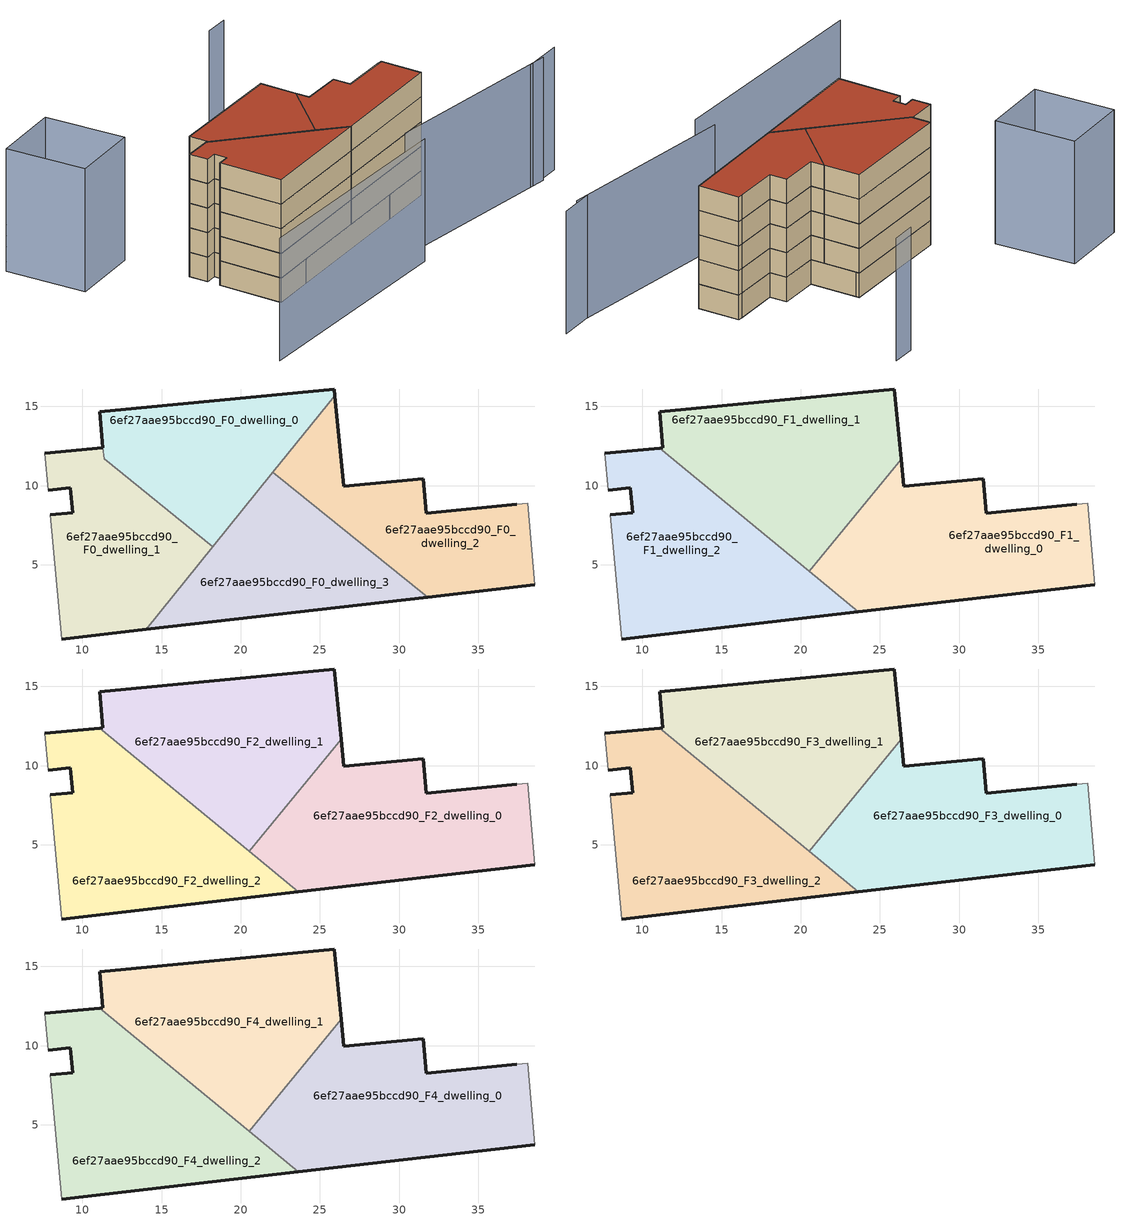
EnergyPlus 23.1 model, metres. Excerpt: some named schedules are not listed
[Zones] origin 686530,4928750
6ef27aae95bccd90_F0_dwelling_0
 floor ground (EU_floor_Construction): 18.24,6.14 25.94,15.69 25.9,16.1 11.07,14.66 11.36,11.68 z0
 wall outside (EU_wall_Construction): 11.29,12.39 11.07,14.66 25.9,16.1 25.94,15.69 z0:3
 wall to 6ef27aae95bccd90_F0_dwelling_1 (EU_wall_Construction): 18.24,6.14 11.36,11.68 11.29,12.38 z0:3
 wall to 6ef27aae95bccd90_F0_dwelling_2 (EU_wall_Construction): 25.94,15.69 22.02,10.83 z0:3
 wall to 6ef27aae95bccd90_F0_dwelling_3 (EU_wall_Construction): 22.02,10.83 18.24,6.14 z0:3
6ef27aae95bccd90_F0_dwelling_1
 floor ground (EU_floor_Construction): 14.04,0.93 18.24,6.14 11.36,11.68 11.29,12.38 7.61,12.04 7.82,9.71 9.21,9.86 9.38,8.29 7.97,8.15 8.67,0.31 z0
 wall outside (EU_wall_Construction): 7.61,12.04 11.29,12.38 / 14.04,0.93 8.67,0.31 / 7.97,8.15 9.38,8.29 9.21,9.86 7.82,9.71 z0:3
 wall adiabatic (EU_wall_Construction): 7.82,9.71 7.61,12.04 / 8.67,0.31 7.97,8.15 z0:3
 wall to 6ef27aae95bccd90_F0_dwelling_3 (EU_wall_Construction): 18.24,6.14 14.04,0.93 z0:3
6ef27aae95bccd90_F0_dwelling_2
 floor ground (EU_floor_Construction): 38.57,3.73 38.11,8.87 37.43,8.81 31.72,8.26 31.51,10.43 26.5,9.95 25.94,15.69 22.02,10.83 31.79,2.95 z0
 wall outside (EU_wall_Construction): 38.57,3.73 31.79,2.95 / 25.94,15.69 26.5,9.95 31.51,10.43 31.72,8.26 37.43,8.81 z0:3
 wall adiabatic (EU_wall_Construction): 37.43,8.81 38.11,8.87 38.57,3.73 z0:3
 wall to 6ef27aae95bccd90_F0_dwelling_3 (EU_wall_Construction): 31.79,2.95 22.02,10.83 z0:3
 ceiling adiabatic (EU_roof_Construction): 25.94,15.69 26.34,11.66 24.21,9.07 22.02,10.83 z3
6ef27aae95bccd90_F0_dwelling_3
 floor ground (EU_floor_Construction): 31.79,2.95 22.02,10.83 14.04,0.93 z0
 wall outside (EU_wall_Construction): 31.79,2.95 14.04,0.93 z0:3
 ceiling adiabatic (EU_roof_Construction): 31.79,2.95 14.04,0.93 22.02,10.83 z3
6ef27aae95bccd90_F1_dwelling_0
 floor to 6ef27aae95bccd90_F0_dwelling_2 (EU_floor_Construction): 38.57,3.73 38.11,8.87 37.43,8.81 31.72,8.26 31.51,10.43 26.5,9.95 26.34,11.66 24.21,9.07 31.79,2.95 z3
 floor adiabatic (EU_floor_Construction): 31.79,2.95 24.21,9.07 20.52,4.59 23.64,2.02 z3
 wall outside (EU_wall_Construction): 38.57,3.73 23.64,2.02 / 26.34,11.66 26.5,9.95 31.51,10.43 31.72,8.26 37.43,8.81 z3:6
 wall adiabatic (EU_wall_Construction): 37.43,8.81 38.11,8.87 38.57,3.73 z3:6
 wall to 6ef27aae95bccd90_F1_dwelling_1 (EU_wall_Construction): 20.52,4.59 26.34,11.66 z3:6
 wall to 6ef27aae95bccd90_F1_dwelling_2 (EU_wall_Construction): 23.64,2.02 20.52,4.59 z3:6
6ef27aae95bccd90_F1_dwelling_1
 floor to 6ef27aae95bccd90_F0_dwelling_0 (EU_floor_Construction): 18.4,6.34 25.94,15.69 25.9,16.1 11.07,14.66 11.29,12.38 11.31,12.18 z3
 floor adiabatic (EU_floor_Construction): 20.52,4.59 26.34,11.66 25.9,16.1 25.94,15.69 18.4,6.34 z3
 floor to 6ef27aae95bccd90_F0_dwelling_1 (EU_floor_Construction): 11.31,12.18 11.29,12.38 11.09,12.37 z3
 wall outside (EU_wall_Construction): 11.09,12.37 11.29,12.38 11.07,14.66 25.9,16.1 26.34,11.66 z3:6
 wall to 6ef27aae95bccd90_F1_dwelling_2 (EU_wall_Construction): 20.52,4.6 11.09,12.37 z3:6
6ef27aae95bccd90_F1_dwelling_2
 floor to 6ef27aae95bccd90_F0_dwelling_1 (EU_floor_Construction): 14.04,0.93 18.24,6.14 11.36,11.68 11.31,12.18 11.09,12.37 7.61,12.04 7.82,9.71 9.21,9.86 9.38,8.29 7.97,8.15 8.67,0.31 z3
 floor to 6ef27aae95bccd90_F0_dwelling_0 (EU_floor_Construction): 18.24,6.14 18.4,6.34 11.31,12.18 11.36,11.68 z3
 floor adiabatic (EU_floor_Construction): 23.64,2.02 18.4,6.34 14.04,0.93 z3
 wall outside (EU_wall_Construction): 7.61,12.04 11.09,12.37 / 23.64,2.02 8.67,0.31 / 7.97,8.15 9.38,8.29 9.21,9.86 7.82,9.71 z3:6
 wall adiabatic (EU_wall_Construction): 7.82,9.71 7.61,12.04 / 8.67,0.31 7.97,8.15 z3:6
6ef27aae95bccd90_F2_dwelling_0
 floor to 6ef27aae95bccd90_F1_dwelling_0 (EU_floor_Construction): 38.57,3.73 38.11,8.87 37.43,8.81 31.72,8.26 31.51,10.43 26.5,9.95 26.34,11.66 20.52,4.59 23.64,2.02 z6
 wall outside (EU_wall_Construction): 38.57,3.73 23.64,2.02 / 26.34,11.66 26.5,9.95 31.51,10.43 31.72,8.26 37.43,8.81 z6:9
 wall adiabatic (EU_wall_Construction): 37.43,8.81 38.11,8.87 38.57,3.73 z6:9
 wall to 6ef27aae95bccd90_F2_dwelling_1 (EU_wall_Construction): 20.52,4.59 26.34,11.66 z6:9
 wall to 6ef27aae95bccd90_F2_dwelling_2 (EU_wall_Construction): 23.64,2.02 20.52,4.59 z6:9
6ef27aae95bccd90_F2_dwelling_1
 floor to 6ef27aae95bccd90_F1_dwelling_1 (EU_floor_Construction): 20.52,4.59 26.34,11.66 25.9,16.1 11.07,14.66 11.29,12.38 11.09,12.37 z6
 wall outside (EU_wall_Construction): 11.09,12.37 11.29,12.38 11.07,14.66 25.9,16.1 26.34,11.66 z6:9
 wall to 6ef27aae95bccd90_F2_dwelling_2 (EU_wall_Construction): 20.52,4.6 11.09,12.37 z6:9
6ef27aae95bccd90_F2_dwelling_2
 floor to 6ef27aae95bccd90_F1_dwelling_2 (EU_floor_Construction): 23.64,2.02 11.09,12.37 7.61,12.04 7.82,9.71 9.21,9.86 9.38,8.29 7.97,8.15 8.67,0.31 z6
 wall outside (EU_wall_Construction): 7.61,12.04 11.09,12.37 / 23.64,2.02 8.67,0.31 / 7.97,8.15 9.38,8.29 9.21,9.86 7.82,9.71 z6:9
 wall adiabatic (EU_wall_Construction): 7.82,9.71 7.61,12.04 / 8.67,0.31 7.97,8.15 z6:9
6ef27aae95bccd90_F3_dwelling_0
 floor to 6ef27aae95bccd90_F2_dwelling_0 (EU_floor_Construction): 38.57,3.73 38.11,8.87 37.43,8.81 31.72,8.26 31.51,10.43 26.5,9.95 26.34,11.66 20.52,4.59 23.64,2.02 z9
 wall outside (EU_wall_Construction): 38.57,3.73 23.64,2.02 / 26.34,11.66 26.5,9.95 31.51,10.43 31.72,8.26 37.43,8.81 z9:12
 wall adiabatic (EU_wall_Construction): 37.43,8.81 38.11,8.87 38.57,3.73 z9:12
 wall to 6ef27aae95bccd90_F3_dwelling_1 (EU_wall_Construction): 20.52,4.59 26.34,11.66 z9:12
 wall to 6ef27aae95bccd90_F3_dwelling_2 (EU_wall_Construction): 23.64,2.02 20.52,4.59 z9:12
6ef27aae95bccd90_F3_dwelling_1
 floor to 6ef27aae95bccd90_F2_dwelling_1 (EU_floor_Construction): 20.52,4.59 26.34,11.66 25.9,16.1 11.07,14.66 11.29,12.38 11.09,12.37 z9
 wall outside (EU_wall_Construction): 11.09,12.37 11.29,12.38 11.07,14.66 25.9,16.1 26.34,11.66 z9:12
 wall to 6ef27aae95bccd90_F3_dwelling_2 (EU_wall_Construction): 20.52,4.6 11.09,12.37 z9:12
6ef27aae95bccd90_F3_dwelling_2
 floor to 6ef27aae95bccd90_F2_dwelling_2 (EU_floor_Construction): 23.64,2.02 11.09,12.37 7.61,12.04 7.82,9.71 9.21,9.86 9.38,8.29 7.97,8.15 8.67,0.31 z9
 wall outside (EU_wall_Construction): 7.61,12.04 11.09,12.37 / 23.64,2.02 8.67,0.31 / 7.97,8.15 9.38,8.29 9.21,9.86 7.82,9.71 z9:12
 wall adiabatic (EU_wall_Construction): 7.82,9.71 7.61,12.04 / 8.67,0.31 7.97,8.15 z9:12
6ef27aae95bccd90_F4_dwelling_0
 floor to 6ef27aae95bccd90_F3_dwelling_0 (EU_floor_Construction): 38.57,3.73 38.11,8.87 37.43,8.81 31.72,8.26 31.51,10.43 26.5,9.95 26.34,11.66 20.52,4.59 23.64,2.02 z12
 wall outside (EU_wall_Construction): 38.57,3.73 23.64,2.02 / 26.34,11.66 26.5,9.95 31.51,10.43 31.72,8.26 37.43,8.81 z12:15
 wall adiabatic (EU_wall_Construction): 37.43,8.81 38.11,8.87 38.57,3.73 z12:15
 wall to 6ef27aae95bccd90_F4_dwelling_1 (EU_wall_Construction): 20.52,4.59 26.34,11.66 z12:15
 wall to 6ef27aae95bccd90_F4_dwelling_2 (EU_wall_Construction): 23.64,2.02 20.52,4.59 z12:15
 roof outside (EU_roof_Construction): 38.11,8.87 38.57,3.73 23.64,2.02 20.52,4.59 26.34,11.66 26.5,9.95 31.51,10.43 31.72,8.26 37.43,8.81 z15
6ef27aae95bccd90_F4_dwelling_1
 floor to 6ef27aae95bccd90_F3_dwelling_1 (EU_floor_Construction): 20.52,4.59 26.34,11.66 25.9,16.1 11.07,14.66 11.29,12.38 11.09,12.37 z12
 wall outside (EU_wall_Construction): 11.09,12.37 11.29,12.38 11.07,14.66 25.9,16.1 26.34,11.66 z12:15
 wall to 6ef27aae95bccd90_F4_dwelling_2 (EU_wall_Construction): 20.52,4.6 11.09,12.37 z12:15
 roof outside (EU_roof_Construction): 25.9,16.1 26.34,11.66 20.52,4.59 11.09,12.37 11.29,12.38 11.07,14.66 z15
6ef27aae95bccd90_F4_dwelling_2
 floor to 6ef27aae95bccd90_F3_dwelling_2 (EU_floor_Construction): 23.64,2.02 11.09,12.37 7.61,12.04 7.82,9.71 9.21,9.86 9.38,8.29 7.97,8.15 8.67,0.31 z12
 wall outside (EU_wall_Construction): 7.61,12.04 11.09,12.37 / 23.64,2.02 8.67,0.31 / 7.97,8.15 9.38,8.29 9.21,9.86 7.82,9.71 z12:15
 wall adiabatic (EU_wall_Construction): 7.82,9.71 7.61,12.04 / 8.67,0.31 7.97,8.15 z12:15
 roof outside (EU_roof_Construction): 23.64,2.02 8.67,0.31 7.97,8.15 9.38,8.29 9.21,9.86 7.82,9.71 7.61,12.04 11.09,12.37 z15
shading: 25.76,-3.72 49.48,-4.68 / 47.23,-4.66 52.16,-4.12 / -2.66,-8.04 26.03,-6.19 / 35.64,28.55 32.6,28.25 / 6.56,20.09 -2.08,18.93 / -2.08,18.93 -3.4,28.8 / -3.4,28.8 5.24,29.96 / 5.24,29.96 6.56,20.09 z0:15
[Building]
EU S2 Campaign: North Axis=0; Terrain=City; Solar Distribution=FullExterior
[Site:Location]
Bologna: Latitude=44.5; Longitude=11.25; Time Zone=1; Elevation=37
[SizingPeriod:WeatherFileDays]
AnnualSizingPeriod: Begin Month=1; Begin Day of Month=1; End Month=12; End Day of Month=31; Day of Week for Start Day=Monday; Use Weather File Daylight Saving Period=No; Use Weather File Rain and Snow Indicators=No
[MATERIAL]
EU_InternalMass_Material: Roughness=MediumRough; Thickness=0.1; Conductivity=1; Density=1800; Specific Heat=900; Thermal Absorptance=0.9; Solar Absorptance=0.7; Visible Absorptance=0.7
[MATERIAL:NOMASS] Roughness=MediumRough; Thermal Absorptance=0.9; Solar Absorptance=0.7; Visible Absorptance=0.7
Name | Thermal Resistance
EU_wall_NoMass | 0.905828
EU_roof_NoMass | 0.37593
EU_floor_NoMass | 0.67114
[CONSTRUCTION]
EU_wall_Construction: EU_wall_NoMass
EU_roof_Construction: EU_roof_NoMass
EU_floor_Construction: EU_floor_NoMass
EU_InternalMass_Construction: EU_InternalMass_Material
[ZONE] Type=1; Multiplier=1; Ceiling Height=autocalculate; Floor Area=autocalculate; Part of Total Floor Area=Yes
Name | Volume
6ef27aae95bccd90_F0_dwelling_0 | 238.789
6ef27aae95bccd90_F1_dwelling_0; 6ef27aae95bccd90_F2_dwelling_0; 6ef27aae95bccd90_F3_dwelling_0; 6ef27aae95bccd90_F4_dwelling_0 | 319.403
6ef27aae95bccd90_F0_dwelling_1 | 240.31
6ef27aae95bccd90_F1_dwelling_1; 6ef27aae95bccd90_F2_dwelling_1; 6ef27aae95bccd90_F3_dwelling_1; 6ef27aae95bccd90_F4_dwelling_1 | 319.409
6ef27aae95bccd90_F0_dwelling_2 | 239.547
6ef27aae95bccd90_F1_dwelling_2; 6ef27aae95bccd90_F2_dwelling_2; 6ef27aae95bccd90_F3_dwelling_2; 6ef27aae95bccd90_F4_dwelling_2 | 319.393
6ef27aae95bccd90_F0_dwelling_3 | 239.59
[INTERNALMASS] Construction=EU_InternalMass_Construction
Name | Zone or ZoneList | Surface Area
6ef27aae95bccd90_F0_dwelling_0_EU_InternalMass | 6ef27aae95bccd90_F0_dwelling_0 | 79.5975
6ef27aae95bccd90_F0_dwelling_1_EU_InternalMass | 6ef27aae95bccd90_F0_dwelling_1 | 80.1043
6ef27aae95bccd90_F0_dwelling_2_EU_InternalMass | 6ef27aae95bccd90_F0_dwelling_2 | 79.8489
6ef27aae95bccd90_F0_dwelling_3_EU_InternalMass | 6ef27aae95bccd90_F0_dwelling_3 | 79.8634
6ef27aae95bccd90_F1_dwelling_0_EU_InternalMass | 6ef27aae95bccd90_F1_dwelling_0 | 106.47
6ef27aae95bccd90_F1_dwelling_1_EU_InternalMass | 6ef27aae95bccd90_F1_dwelling_1 | 106.468
6ef27aae95bccd90_F1_dwelling_2_EU_InternalMass | 6ef27aae95bccd90_F1_dwelling_2 | 106.465
6ef27aae95bccd90_F2_dwelling_0_EU_InternalMass | 6ef27aae95bccd90_F2_dwelling_0 | 106.47
6ef27aae95bccd90_F2_dwelling_1_EU_InternalMass | 6ef27aae95bccd90_F2_dwelling_1 | 106.468
6ef27aae95bccd90_F2_dwelling_2_EU_InternalMass | 6ef27aae95bccd90_F2_dwelling_2 | 106.465
6ef27aae95bccd90_F3_dwelling_0_EU_InternalMass | 6ef27aae95bccd90_F3_dwelling_0 | 106.47
6ef27aae95bccd90_F3_dwelling_1_EU_InternalMass | 6ef27aae95bccd90_F3_dwelling_1 | 106.468
6ef27aae95bccd90_F3_dwelling_2_EU_InternalMass | 6ef27aae95bccd90_F3_dwelling_2 | 106.465
6ef27aae95bccd90_F4_dwelling_0_EU_InternalMass | 6ef27aae95bccd90_F4_dwelling_0 | 106.47
6ef27aae95bccd90_F4_dwelling_1_EU_InternalMass | 6ef27aae95bccd90_F4_dwelling_1 | 106.468
6ef27aae95bccd90_F4_dwelling_2_EU_InternalMass | 6ef27aae95bccd90_F4_dwelling_2 | 106.465
[OTHEREQUIPMENT] Fuel Type=Electricity; Design Level Calculation Method=Watts/Area; Power per Zone Floor Area=1; Fraction Latent=0; Fraction Radiant=0; Fraction Lost=0; Carbon Dioxide Generation Rate=0; EndUse Subcategory=EU_Step8_InternalGains
Name | Zone or ZoneList or Space or SpaceList | Schedule
EU_Step8_InternalGain_6ef27aae95bccd90_F0_dwelling_0_f000 | 6ef27aae95bccd90_F0_dwelling_0 | EU_Step8_GainSchedule_6ef27aae95bccd90_F0_dwelling_0_f000
EU_Step8_InternalGain_6ef27aae95bccd90_F0_dwelling_1_f000 | 6ef27aae95bccd90_F0_dwelling_1 | EU_Step8_GainSchedule_6ef27aae95bccd90_F0_dwelling_1_f000
EU_Step8_InternalGain_6ef27aae95bccd90_F0_dwelling_2_f000 | 6ef27aae95bccd90_F0_dwelling_2 | EU_Step8_GainSchedule_6ef27aae95bccd90_F0_dwelling_2_f000
EU_Step8_InternalGain_6ef27aae95bccd90_F0_dwelling_3_f000 | 6ef27aae95bccd90_F0_dwelling_3 | EU_Step8_GainSchedule_6ef27aae95bccd90_F0_dwelling_3_f000
EU_Step8_InternalGain_6ef27aae95bccd90_F1_dwelling_0_f000 | 6ef27aae95bccd90_F1_dwelling_0 | EU_Step8_GainSchedule_6ef27aae95bccd90_F1_dwelling_0_f000
EU_Step8_InternalGain_6ef27aae95bccd90_F1_dwelling_1_f000 | 6ef27aae95bccd90_F1_dwelling_1 | EU_Step8_GainSchedule_6ef27aae95bccd90_F1_dwelling_1_f000
EU_Step8_InternalGain_6ef27aae95bccd90_F1_dwelling_2_f000 | 6ef27aae95bccd90_F1_dwelling_2 | EU_Step8_GainSchedule_6ef27aae95bccd90_F1_dwelling_2_f000
EU_Step8_InternalGain_6ef27aae95bccd90_F2_dwelling_0_f000 | 6ef27aae95bccd90_F2_dwelling_0 | EU_Step8_GainSchedule_6ef27aae95bccd90_F2_dwelling_0_f000
EU_Step8_InternalGain_6ef27aae95bccd90_F2_dwelling_1_f000 | 6ef27aae95bccd90_F2_dwelling_1 | EU_Step8_GainSchedule_6ef27aae95bccd90_F2_dwelling_1_f000
EU_Step8_InternalGain_6ef27aae95bccd90_F2_dwelling_2_f000 | 6ef27aae95bccd90_F2_dwelling_2 | EU_Step8_GainSchedule_6ef27aae95bccd90_F2_dwelling_2_f000
EU_Step8_InternalGain_6ef27aae95bccd90_F3_dwelling_0_f000 | 6ef27aae95bccd90_F3_dwelling_0 | EU_Step8_GainSchedule_6ef27aae95bccd90_F3_dwelling_0_f000
EU_Step8_InternalGain_6ef27aae95bccd90_F3_dwelling_1_f000 | 6ef27aae95bccd90_F3_dwelling_1 | EU_Step8_GainSchedule_6ef27aae95bccd90_F3_dwelling_1_f000
EU_Step8_InternalGain_6ef27aae95bccd90_F3_dwelling_2_f000 | 6ef27aae95bccd90_F3_dwelling_2 | EU_Step8_GainSchedule_6ef27aae95bccd90_F3_dwelling_2_f000
EU_Step8_InternalGain_6ef27aae95bccd90_F4_dwelling_0_f000 | 6ef27aae95bccd90_F4_dwelling_0 | EU_Step8_GainSchedule_6ef27aae95bccd90_F4_dwelling_0_f000
EU_Step8_InternalGain_6ef27aae95bccd90_F4_dwelling_1_f000 | 6ef27aae95bccd90_F4_dwelling_1 | EU_Step8_GainSchedule_6ef27aae95bccd90_F4_dwelling_1_f000
EU_Step8_InternalGain_6ef27aae95bccd90_F4_dwelling_2_f000 | 6ef27aae95bccd90_F4_dwelling_2 | EU_Step8_GainSchedule_6ef27aae95bccd90_F4_dwelling_2_f000
[ZONEVENTILATION:DESIGNFLOWRATE] Schedule=EU_AlwaysOn; Design Flow Rate Calculation Method=AirChanges/Hour; Air Changes per Hour=0.73129; Ventilation Type=Natural; Fan Pressure Rise=0; Fan Total Efficiency=1; Constant Term Coefficient=1; Temperature Term Coefficient=0; Velocity Term Coefficient=0; Velocity Squared Term Coefficient=0; Minimum Indoor Temperature=-100; Maximum Indoor Temperature=100; Delta Temperature=-100; Minimum Outdoor Temperature=-100; Maximum Outdoor Temperature=100; Maximum Wind Speed=40
Name | Zone or ZoneList or Space or SpaceList
EU_ConstantAir_6ef27aae95bccd90_F0_dwelling_0 | 6ef27aae95bccd90_F0_dwelling_0
EU_ConstantAir_6ef27aae95bccd90_F0_dwelling_1 | 6ef27aae95bccd90_F0_dwelling_1
EU_ConstantAir_6ef27aae95bccd90_F0_dwelling_2 | 6ef27aae95bccd90_F0_dwelling_2
EU_ConstantAir_6ef27aae95bccd90_F0_dwelling_3 | 6ef27aae95bccd90_F0_dwelling_3
EU_ConstantAir_6ef27aae95bccd90_F1_dwelling_0 | 6ef27aae95bccd90_F1_dwelling_0
EU_ConstantAir_6ef27aae95bccd90_F1_dwelling_1 | 6ef27aae95bccd90_F1_dwelling_1
EU_ConstantAir_6ef27aae95bccd90_F1_dwelling_2 | 6ef27aae95bccd90_F1_dwelling_2
EU_ConstantAir_6ef27aae95bccd90_F2_dwelling_0 | 6ef27aae95bccd90_F2_dwelling_0
EU_ConstantAir_6ef27aae95bccd90_F2_dwelling_1 | 6ef27aae95bccd90_F2_dwelling_1
EU_ConstantAir_6ef27aae95bccd90_F2_dwelling_2 | 6ef27aae95bccd90_F2_dwelling_2
EU_ConstantAir_6ef27aae95bccd90_F3_dwelling_0 | 6ef27aae95bccd90_F3_dwelling_0
EU_ConstantAir_6ef27aae95bccd90_F3_dwelling_1 | 6ef27aae95bccd90_F3_dwelling_1
EU_ConstantAir_6ef27aae95bccd90_F3_dwelling_2 | 6ef27aae95bccd90_F3_dwelling_2
EU_ConstantAir_6ef27aae95bccd90_F4_dwelling_0 | 6ef27aae95bccd90_F4_dwelling_0
EU_ConstantAir_6ef27aae95bccd90_F4_dwelling_1 | 6ef27aae95bccd90_F4_dwelling_1
EU_ConstantAir_6ef27aae95bccd90_F4_dwelling_2 | 6ef27aae95bccd90_F4_dwelling_2
[HVACTEMPLATE:THERMOSTAT] Constant Heating Setpoint=20; Constant Cooling Setpoint=50
EU_HeatOnly_6ef27aae95bccd90_F0_dwelling_0; EU_HeatOnly_6ef27aae95bccd90_F0_dwelling_1; EU_HeatOnly_6ef27aae95bccd90_F0_dwelling_2; EU_HeatOnly_6ef27aae95bccd90_F0_dwelling_3; EU_HeatOnly_6ef27aae95bccd90_F1_dwelling_0; EU_HeatOnly_6ef27aae95bccd90_F1_dwelling_1; EU_HeatOnly_6ef27aae95bccd90_F1_dwelling_2; EU_HeatOnly_6ef27aae95bccd90_F2_dwelling_0; EU_HeatOnly_6ef27aae95bccd90_F2_dwelling_1; EU_HeatOnly_6ef27aae95bccd90_F2_dwelling_2; EU_HeatOnly_6ef27aae95bccd90_F3_dwelling_0; EU_HeatOnly_6ef27aae95bccd90_F3_dwelling_1; EU_HeatOnly_6ef27aae95bccd90_F3_dwelling_2; EU_HeatOnly_6ef27aae95bccd90_F4_dwelling_0; EU_HeatOnly_6ef27aae95bccd90_F4_dwelling_1; EU_HeatOnly_6ef27aae95bccd90_F4_dwelling_2
[HVACTEMPLATE:ZONE:IDEALLOADSAIRSYSTEM] System Availability Schedule=EU_AlwaysOn; Maximum Heating Supply Air Temperature=50; Minimum Cooling Supply Air Temperature=13; Maximum Heating Supply Air Humidity Ratio=0.0156; Minimum Cooling Supply Air Humidity Ratio=0.0077; Heating Limit=NoLimit; Cooling Limit=NoLimit; Heating Availability Schedule=EU_AlwaysOn; Cooling Availability Schedule=EU_CoolingOff; Dehumidification Control Type=ConstantSensibleHeatRatio; Cooling Sensible Heat Ratio=0.7; Dehumidification Setpoint=60; Humidification Control Type=None; Humidification Setpoint=30; Outdoor Air Method=None; Outdoor Air Flow Rate per Person=0.00944; Outdoor Air Flow Rate per Zone Floor Area=0; Outdoor Air Flow Rate per Zone=0; Demand Controlled Ventilation Type=None; Outdoor Air Economizer Type=NoEconomizer; Heat Recovery Type=None; Sensible Heat Recovery Effectiveness=0.7; Latent Heat Recovery Effectiveness=0.65
Name | Template Thermostat
6ef27aae95bccd90_F0_dwelling_0 | EU_HeatOnly_6ef27aae95bccd90_F0_dwelling_0
6ef27aae95bccd90_F0_dwelling_1 | EU_HeatOnly_6ef27aae95bccd90_F0_dwelling_1
6ef27aae95bccd90_F0_dwelling_2 | EU_HeatOnly_6ef27aae95bccd90_F0_dwelling_2
6ef27aae95bccd90_F0_dwelling_3 | EU_HeatOnly_6ef27aae95bccd90_F0_dwelling_3
6ef27aae95bccd90_F1_dwelling_0 | EU_HeatOnly_6ef27aae95bccd90_F1_dwelling_0
6ef27aae95bccd90_F1_dwelling_1 | EU_HeatOnly_6ef27aae95bccd90_F1_dwelling_1
6ef27aae95bccd90_F1_dwelling_2 | EU_HeatOnly_6ef27aae95bccd90_F1_dwelling_2
